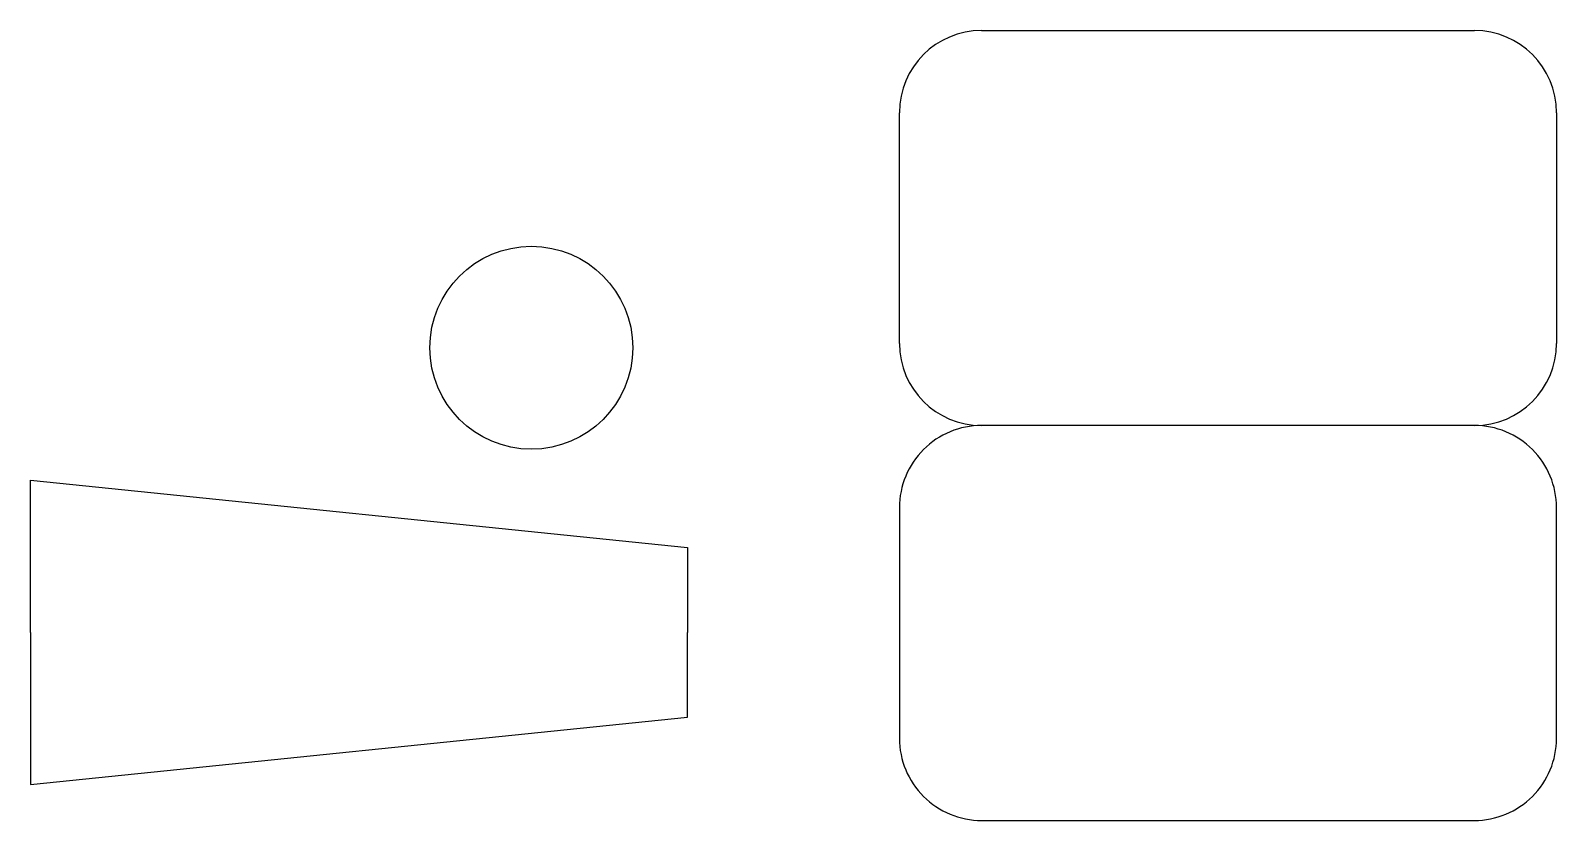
# Model space of a CAD drawing. Header units: millimetres. Extents: x -233 to 0, y 0 to 120.
import ezdxf

# ---------------------------------------------------------------- set-up
doc = ezdxf.new("R2010")
doc.units = ezdxf.units.MM
doc.layers.get('0').update_dxf_attribs({"linetype": 'CONTINUOUS'})

msp = doc.modelspace()

# ---------------------------------------------------------------- linework, layer by layer
for p, q in [((-87.98, 120.11), (-12.98, 120.11)), ((-100.48, 72.5), (-100.48, 107.61)), ((-0.48, 107.61), (-0.48, 72.5)), ((-232.72, 28.51), (-232.72, 51.67)), ((-232.72, 51.67), (-132.72, 41.42)), ((-100.48, 47.5), (-100.48, 12.39)), ((-0.48, 12.39), (-0.48, 47.5)), ((-132.72, 41.42), (-132.72, 28.51)), ((-232.72, 28.51), (-232.72, 5.35)), ((-132.72, 15.6), (-132.72, 28.51)), ((-232.72, 5.35), (-132.72, 15.6))]:
    msp.add_line(p, q)
msp.add_lwpolyline([(-12.98, 60), (-87.98, 60, 0.414214), (-100.48, 47.5), (-100.48, 12.39, 0.414214), (-87.98, -0.11), (-12.98, -0.11, 0.414214), (-0.48, 12.39), (-0.48, 47.5, 0.414214)], format="xyb", close=True)
msp.add_circle((-156.5, 71.83), 15.44)
for centre, start, end in [((-87.98, 107.61), 90, 180), ((-12.98, 107.61), 0, 90), ((-87.98, 72.5), 180, 270), ((-12.98, 72.5), -90, 0)]:
    msp.add_arc(centre, 12.5, start, end)

doc.saveas('drawing.dxf')
